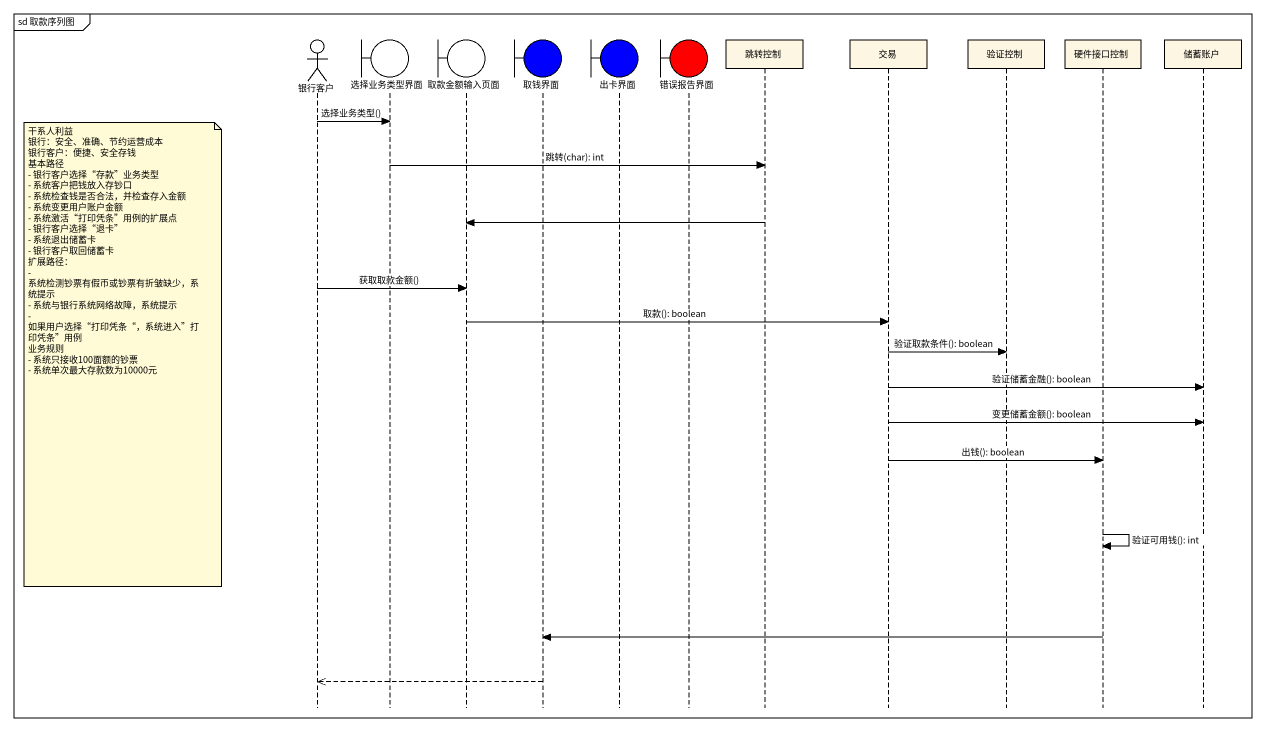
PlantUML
@startuml
mainframe sd 取款序列图
hide footbox
actor 银行客户
boundary 选择业务类型界面
boundary 取款金额输入页面
boundary 取钱界面 #0000FF
boundary 出卡界面 #0000FF
boundary 错误报告界面 #FF0000
participant 跳转控制
participant 交易
participant 验证控制
participant 硬件接口控制
participant 储蓄账户

银行客户 -> 选择业务类型界面 : 选择业务类型()
选择业务类型界面 -> 跳转控制 : 跳转(char): int
跳转控制 -> 取款金额输入页面
银行客户 -> 取款金额输入页面 : 获取取款金额()
取款金额输入页面 -> 交易 : 取款(): boolean
交易 -> 验证控制 : 验证取款条件(): boolean
note left of 银行客户
  干系人利益
  银行：安全、准确、节约运营成本
  银行客户：便捷、安全存钱
  基本路径
  - 银行客户选择“存款”业务类型
  - 系统客户把钱放入存钞口
  - 系统检查钱是否合法，并检查存入金额
  - 系统变更用户账户金额
  - 系统激活“打印凭条”用例的扩展点
  - 银行客户选择“退卡”
  - 系统退出储蓄卡
  - 银行客户取回储蓄卡
  扩展路径：
  - 系统检测钞票有假币或钞票有折皱缺少，系统提示
  - 系统与银行系统网络故障，系统提示
  - 如果用户选择“打印凭条“，系统进入”打印凭条”用例
  业务规则
  - 系统只接收100面额的钞票
  - 系统单次最大存款数为10000元
end note
交易 -> 储蓄账户 : 验证储蓄金融(): boolean
交易 -> 储蓄账户 : 变更储蓄金额(): boolean
交易 -> 硬件接口控制 : 出钱(): boolean
硬件接口控制 -> 硬件接口控制 : 验证可用钱(): int
硬件接口控制 -> 取钱界面
取钱界面 -->> 银行客户
@enduml
